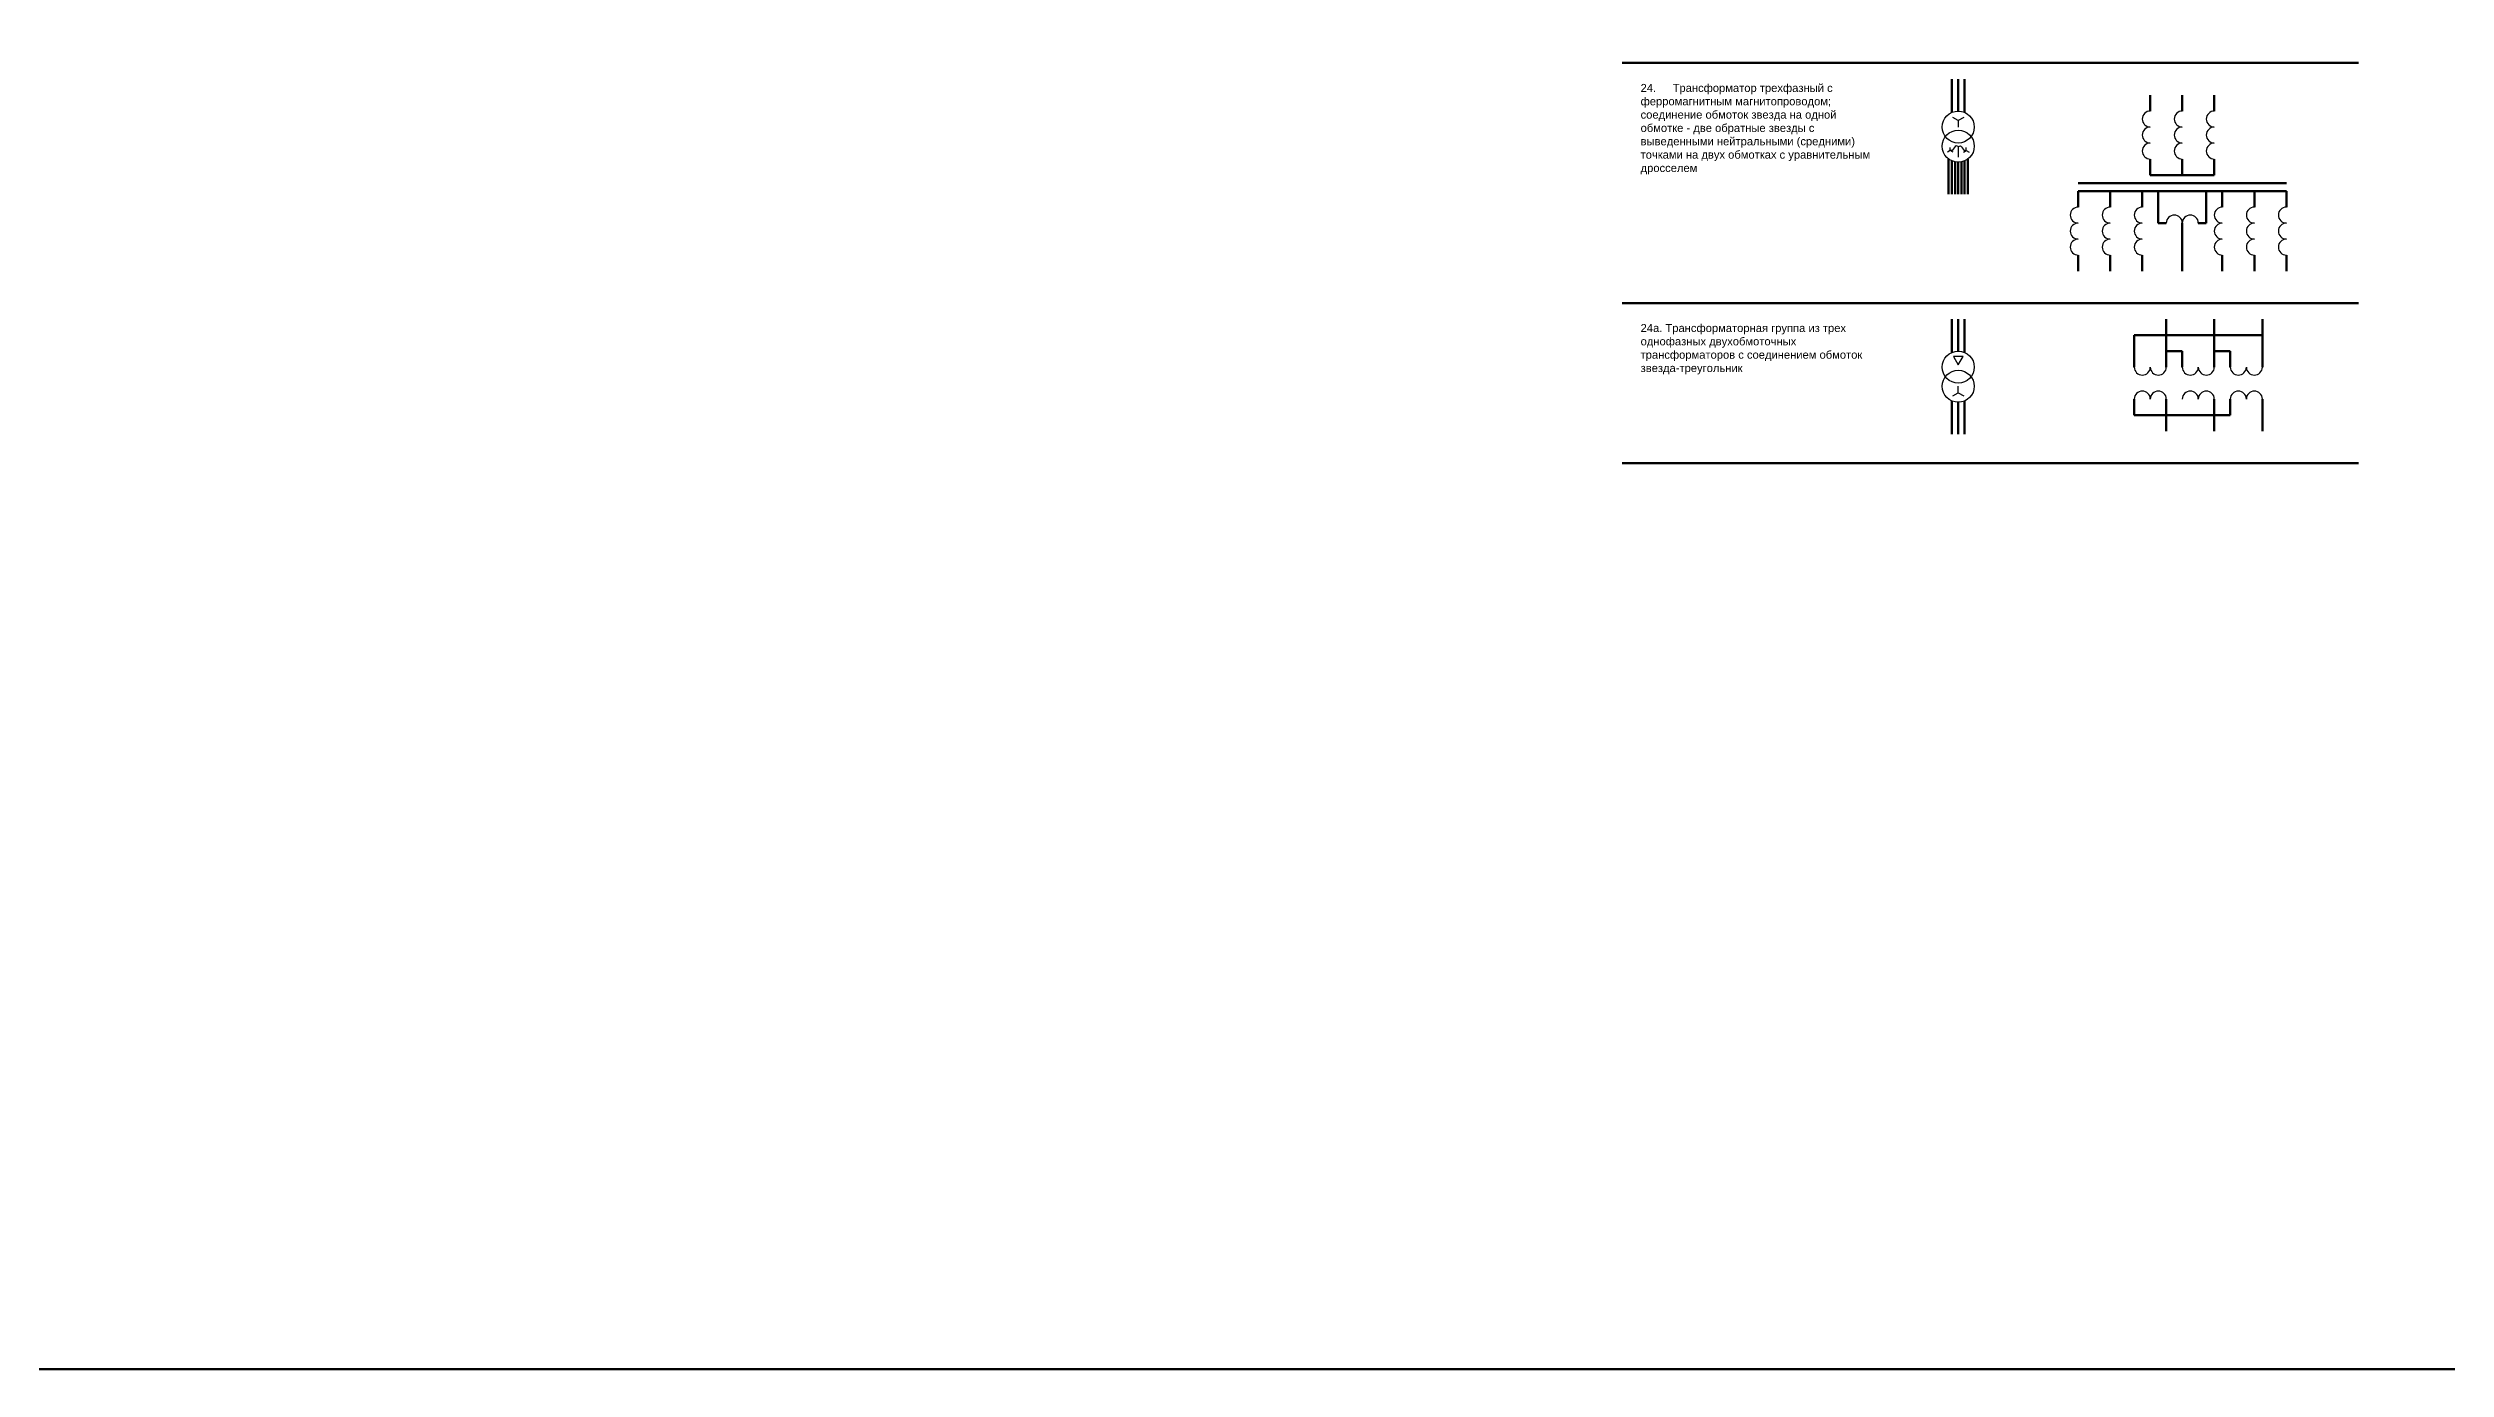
# Model space of a CAD drawing. Header units: millimetres. Extents: x 2750 to 14339, y 845 to 4295.
# Drawn here: x 12349 to 13098, y 845 to 1258 of the extents above; entities that cross this region are included whole.
import ezdxf

# ---------------------------------------------------------------- set-up
doc = ezdxf.new("R2010")
doc.units = ezdxf.units.MM
doc.layers.add('Слой1', color=3, linetype='Continuous', lineweight=50)
doc.layers.add('толстые линии', color=1, linetype='Continuous', lineweight=211)
doc.styles.get("Standard").update_dxf_attribs({"font": 'arial.ttf'})

msp = doc.modelspace()

# ---------------------------------------------------------------- linework, layer by layer
for p, q in [((12946, 1235), (12946, 1233)), ((12943.5, 1225.62), (12943.5, 1226.62)), ((12946, 1226.88), (12946, 1223.62)), ((12948.5, 1225.62), (12948.5, 1226.62)), ((12947.5, 1161.3), (12944.5, 1161.3)), ((12944.5, 1161.3), (12946, 1158.7)), ((12946, 1158.7), (12947.5, 1161.3)), ((12946, 1150), (12946, 1152))]:
    msp.add_line(p, q)
for points in [[(12947.73, 1236), (12946, 1235), (12944.27, 1236)], [(12944.37, 1225.12), (12943.5, 1225.62), (12942.63, 1225.12)], [(12947.63, 1225.12), (12948.5, 1225.62), (12949.37, 1225.12)], [(12944.27, 1149), (12946, 1150), (12947.73, 1149)]]:
    msp.add_lwpolyline(points)
for centre in [(12946, 1233), (12946, 1227), (12946, 1158), (12946, 1152)]:
    msp.add_circle(centre, 5)
for centre, start, end in [((13006, 1235.5), 90, 270), ((13016, 1235.5), 90, 270), ((13026, 1235.5), 90, 270), ((13006, 1230.5), 90, 270), ((13016, 1230.5), 90, 270), ((13026, 1230.5), 90, 270), ((13006, 1225.5), 90, 270), ((13016, 1225.5), 90, 270), ((13026, 1225.5), 90, 270), ((12983.5, 1205.5), 90, 270), ((12993.5, 1205.5), 90, 270), ((13003.5, 1205.5), 90, 270), ((13028.5, 1205.5), 90, 270), ((13038.5, 1205.5), 90, 270), ((13048.5, 1205.5), 90, 270), ((12983.5, 1200.5), 90, 270), ((12993.5, 1200.5), 90, 270), ((13003.5, 1200.5), 90, 270), ((13013.5, 1203), 0, 180), ((13018.5, 1203), 0, 180), ((13028.5, 1200.5), 90, 270), ((13038.5, 1200.5), 90, 270), ((13048.5, 1200.5), 90, 270), ((12983.5, 1195.5), 90, 270), ((12993.5, 1195.5), 90, 270), ((13003.5, 1195.5), 90, 270), ((13028.5, 1195.5), 90, 270), ((13038.5, 1195.5), 90, 270), ((13048.5, 1195.5), 90, 270), ((13003.5, 1158), 180, 0), ((13008.5, 1158), 180, 0), ((13018.5, 1158), 180, 0), ((13023.5, 1158), 180, 0), ((13033.5, 1158), 180, 0), ((13038.5, 1158), 180, 0), ((13003.5, 1148), 0, 180), ((13008.5, 1148), 0, 180), ((13018.5, 1148), 0, 180), ((13023.5, 1148), 0, 180), ((13033.5, 1148), 0, 180), ((13038.5, 1148), 0, 180)]:
    msp.add_arc(centre, 2.5, start, end)
for points in [[(12946, 1226.88), (12945.32, 1227.12), (12944.12, 1225.71), (12943.5, 1225.62)], [(12946, 1226.88), (12946.68, 1227.12), (12947.88, 1225.71), (12948.5, 1225.62)]]:
    msp.add_spline(points, degree=3)
at = {"layer": 'Слой1'}
for p, q in [((12841, 1253), (13071, 1253)), ((12841, 1178), (13071, 1178)), ((12841, 1128), (13071, 1128))]:
    msp.add_line(p, q, dxfattribs=at)
at = {"layer": 'толстые линии'}
for p, q in [((12944, 1248), (12944, 1237.58)), ((12946, 1238), (12946, 1248)), ((12948, 1248), (12948, 1237.58)), ((13006, 1238), (13006, 1243)), ((13016, 1238), (13016, 1243)), ((13026, 1238), (13026, 1243)), ((12943, 1212), (12943, 1223)), ((12943, 1212), (12943, 1222.42)), ((12944, 1212), (12944, 1222.42)), ((12944, 1212), (12944, 1222.42)), ((12945, 1212), (12945, 1222.1)), ((12945, 1212), (12945, 1222.1)), ((12946, 1222), (12946, 1212)), ((12946, 1212), (12946, 1222)), ((12947, 1212), (12947, 1222.1)), ((12948, 1212), (12948, 1222.42)), ((12949, 1212), (12949, 1223)), ((13006, 1218), (13006, 1223)), ((13016, 1218), (13016, 1223)), ((13026, 1218), (13026, 1223)), ((12983.5, 1215.5), (13048.5, 1215.5)), ((13006, 1218), (13026, 1218)), ((12983.5, 1213), (13048.5, 1213)), ((12983.5, 1208), (12983.5, 1213)), ((12993.5, 1208), (12993.5, 1213)), ((13003.5, 1208), (13003.5, 1213)), ((13008.5, 1213), (13008.5, 1203)), ((13023.5, 1213), (13023.5, 1203)), ((13028.5, 1208), (13028.5, 1213)), ((13038.5, 1208), (13038.5, 1213)), ((13048.5, 1208), (13048.5, 1213)), ((13008.5, 1203), (13011, 1203)), ((13016, 1203), (13016, 1188)), ((13023.5, 1203), (13021, 1203)), ((12983.5, 1188), (12983.5, 1193)), ((12993.5, 1188), (12993.5, 1193)), ((13003.5, 1188), (13003.5, 1193)), ((13028.5, 1188), (13028.5, 1193)), ((13038.5, 1188), (13038.5, 1193)), ((13048.5, 1188), (13048.5, 1193)), ((12944, 1173), (12944, 1162.58)), ((12946, 1163), (12946, 1173)), ((12948, 1173), (12948, 1162.58)), ((13011, 1158), (13011, 1173)), ((13026, 1158), (13026, 1173)), ((13041, 1173), (13041, 1158)), ((13001, 1158), (13001, 1168)), ((13001, 1168), (13041, 1168)), ((13016, 1163), (13011, 1163)), ((13016, 1158), (13016, 1163)), ((13031, 1163), (13026, 1163)), ((13031, 1158), (13031, 1163)), ((12944, 1137), (12944, 1147.42)), ((12946, 1147), (12946, 1137)), ((12948, 1137), (12948, 1147.42)), ((13001, 1148), (13001, 1143)), ((13011, 1148), (13011, 1138)), ((13026, 1148), (13026, 1138)), ((13031, 1143), (13031, 1148)), ((13041, 1148), (13041, 1138)), ((13001, 1143), (13031, 1143))]:
    msp.add_line(p, q, dxfattribs=at)
msp.add_lwpolyline([(11600, 4295), (14339, 4295), (14339, 845), (11600, 845)], close=True, dxfattribs=at)

# ---------------------------------------------------------------- texts
at = {"layer": 'Слой1', "char_height": 2.5, "attachment_point": 1}
for s, insert in [('24.^IТрансформатор трехфазный с ферромагнитным магнитопроводом; соединение обмоток звезда на одной обмотке - две обратные звезды с выведенными нейтральными (средними) точками на двух обмотках с уравнительным дросселем', (12846.76, 1246.46)), ('24а. Трансформаторная группа из трех однофазных двухобмоточных трансформаторов с соединением обмоток звезда-треугольник', (12846.76, 1171.46))]:
    msp.add_mtext_dynamic_manual_height_columns(s, width=73.0489, gutter_width=12.5, heights=[29.02], dxfattribs=dict(at, insert=insert))

doc.saveas('drawing.dxf')
